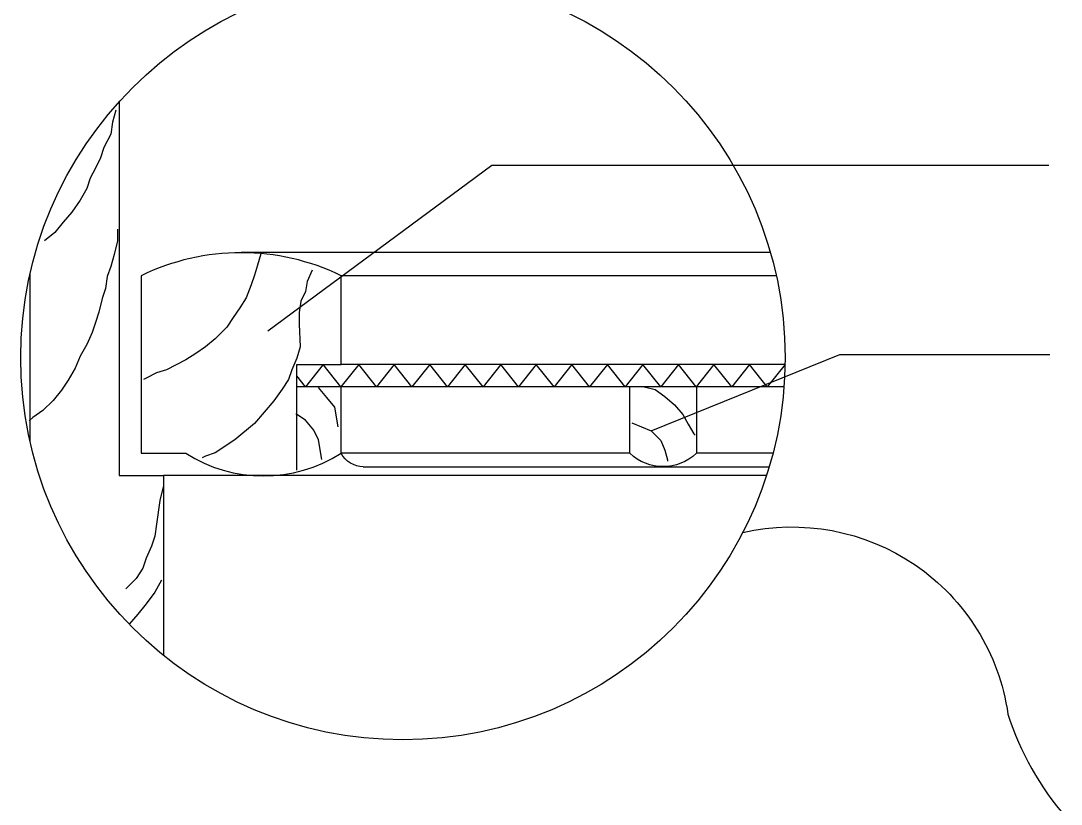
# Model space of a CAD drawing. Header units: metres. Extents: x 196 to 5438, y 102 to 7180.
# Drawn here: x 284 to 986, y 1846 to 2376 of the extents above; entities that cross this region are included whole.
import ezdxf

# ---------------------------------------------------------------- set-up
doc = ezdxf.new("R2010")
doc.units = ezdxf.units.M
for name, color, linetype in [('2', 2, 'Continuous'), ('3', 3, 'Continuous'), ('4', 4, 'Continuous'), ('7', 7, 'Continuous'), ('BH', 3, 'Continuous'), ('DIM', 3, 'Continuous')]:
    doc.layers.add(name, color=color, linetype=linetype)
doc.dimstyles.get("Standard").update_dxf_attribs({"dimtxt": 2.5, "dimasz": 2.5, "dimexe": 1.25, "dimexo": 0.625, "dimtad": 1, "dimcen": 2.5, "dimazin": 3, "dimtfac": 1, "dimtmove": 0, "dimatfit": 3})

# ---------------------------------------------------------------- blocks, each defined once
blk = doc.blocks.new('BH2')
at = {"layer": 'BH'}
blk.add_lwpolyline([(0, 32), (5, 28), (0, 24), (5, 20), (0, 16), (5, 12), (0, 8), (5, 4), (0, 0)], dxfattribs=at)

msp = doc.modelspace()

# ---------------------------------------------------------------- linework, layer by layer
at = {"layer": '2'}
msp.add_line((289.91, 2091.2), (289.91, 2205), dxfattribs=at)
at = {"layer": '3'}
for p, q in [((799.77, 2143.47), (499.91, 2143.47)), ((799.06, 2128.47), (499.91, 2128.47)), ((694.91, 2083.47), (499.91, 2083.47)), ((791.59, 2083.47), (739.91, 2083.47))]:
    msp.add_line(p, q, dxfattribs=at)
at = {"layer": '4'}
msp.add_line((793.8, 2203.47), (499.91, 2203.47), dxfattribs=at)
msp.add_lwpolyline([(349.91, 2320.87), (349.91, 2068.47), (379.91, 2068.47), (379.91, 1946.96)], dxfattribs=at)
for points in [[(469.91, 2072.05), (469.91, 2143.47), (499.91, 2143.47), (499.91, 2203.47, 0.23), (364.91, 2203.47), (364.91, 2083.47), (394.91, 2083.47, 0.29), (499.91, 2083.47), (499.91, 2128.47), (469.91, 2128.47)], [(739.91, 2128.47), (739.91, 2083.47, -0.4), (694.91, 2083.47), (694.91, 2128.47)]]:
    msp.add_lwpolyline(points, format="xyb", dxfattribs=at)
at = {"layer": '7'}
for p, q in [((789.86, 2219.07), (432.41, 2219.07)), ((787.22, 2068.47), (379.91, 2068.47))]:
    msp.add_line(p, q, dxfattribs=at)
msp.add_lwpolyline([(514.91, 2074.45, -0.28), (499.91, 2083.47), (499.91, 2128.47)], format="xyb", dxfattribs=at)
msp.add_lwpolyline([(514.91, 2074.45), (789.08, 2074.45)], dxfattribs=at)
at = {"layer": 'BH'}
for p, q in [((347.68, 2315.17), (345.39, 2307.15)), ((345.39, 2307.15), (344.25, 2299.13)), ((344.25, 2299.13), (339.67, 2289.96)), ((339.67, 2289.96), (337.38, 2283.08)), ((337.38, 2283.08), (333.94, 2276.21)), ((333.94, 2276.21), (330.51, 2269.33)), ((330.51, 2269.33), (328.22, 2262.46)), ((328.22, 2262.46), (323.64, 2254.44)), ((323.64, 2254.44), (317.92, 2246.42)), ((317.92, 2246.42), (312.19, 2239.54)), ((312.19, 2239.54), (306.47, 2232.67)), ((348.83, 2234.96), (348.83, 2226.94)), ((306.47, 2232.67), (299.6, 2226.94)), ((348.83, 2226.94), (346.54, 2217.77)), ((346.54, 2217.77), (344.25, 2209.75)), ((445.74, 2218.23), (443.54, 2210.51)), ((344.25, 2209.75), (341.96, 2202.88)), ((443.54, 2210.51), (441.34, 2203.9)), ((480.32, 2207.2), (477.01, 2199.49)), ((341.96, 2202.88), (340.81, 2194.86)), ((441.34, 2203.9), (439.14, 2197.28)), ((340.81, 2194.86), (338.52, 2187.98)), ((439.14, 2197.28), (435.83, 2188.46)), ((475.91, 2192.87), (472.61, 2186.26)), ((477.01, 2199.49), (475.91, 2192.87)), ((338.52, 2187.98), (336.23, 2178.81)), ((435.83, 2188.46), (431.42, 2181.85)), ((472.61, 2186.26), (471.66, 2178.54)), ((336.23, 2178.81), (333.94, 2171.94)), ((431.42, 2181.85), (427.02, 2175.23)), ((471.66, 2178.54), (471.57, 2170.82)), ((333.94, 2171.94), (331.65, 2165.06)), ((427.02, 2175.23), (422.61, 2168.62)), ((331.65, 2165.06), (328.22, 2157.04)), ((422.61, 2168.62), (414.9, 2160.9)), ((471.57, 2170.82), (472.18, 2155.39)), ((414.9, 2160.9), (408.29, 2155.39)), ((328.22, 2157.04), (323.64, 2149.02)), ((401.68, 2150.98), (395.07, 2146.57)), ((408.29, 2155.39), (401.68, 2150.98)), ((472.18, 2155.39), (469.98, 2147.67)), ((323.64, 2149.02), (320.21, 2141)), ((395.07, 2146.57), (388.46, 2143.26)), ((469.98, 2147.67), (466.68, 2139.96)), ((320.21, 2141), (315.63, 2132.98)), ((375.24, 2137.75), (368.63, 2134.44)), ((381.85, 2139.96), (375.24, 2137.75)), ((388.46, 2143.26), (381.85, 2139.96)), ((466.68, 2139.96), (464.47, 2133.34)), ((315.63, 2132.98), (311.05, 2126.11)), ((368.63, 2134.44), (366.43, 2133.34)), ((464.47, 2133.34), (460.07, 2126.73)), ((311.05, 2126.11), (305.32, 2119.23)), ((460.07, 2126.73), (454.56, 2119.01)), ((490.23, 2121.22), (484.72, 2127.83)), ((704.62, 2128.34), (712.06, 2126.48)), ((712.06, 2126.48), (718.57, 2121.83)), ((305.32, 2119.23), (298.45, 2112.36)), ((454.56, 2119.01), (447.95, 2111.29)), ((495.74, 2114.6), (490.23, 2121.22)), ((718.57, 2121.83), (725.08, 2116.26)), ((725.08, 2116.26), (730.65, 2109.75)), ((298.45, 2112.36), (291.58, 2107.77)), ((447.95, 2111.29), (441.34, 2103.58)), ((475.91, 2105.78), (469.3, 2110.19)), ((497.94, 2101.37), (495.74, 2114.6)), ((730.65, 2109.75), (734.37, 2103.25)), ((291.58, 2107.77), (289.29, 2105.48)), ((441.34, 2103.58), (428.12, 2092.55)), ((481.42, 2099.17), (475.91, 2105.78)), ((696.25, 2104.18), (702.76, 2101.39)), ((702.76, 2101.39), (709.27, 2098.61)), ((734.37, 2103.25), (738.09, 2096.75)), ((484.72, 2092.55), (481.42, 2099.17)), ((709.27, 2098.61), (715.78, 2092.1)), ((738.09, 2096.75), (739.02, 2095.82)), ((428.12, 2092.55), (414.9, 2083.73)), ((486.93, 2079.32), (484.72, 2092.55)), ((715.78, 2092.1), (718.57, 2085.6)), ((408.29, 2081.53), (406.09, 2080.43)), ((414.9, 2083.73), (408.29, 2081.53)), ((718.57, 2085.6), (720.43, 2079.1)), ((720.43, 2079.1), (720.43, 2078.17)), ((379.74, 2060.79), (377.45, 2051.63)), ((377.45, 2051.63), (375.16, 2035.59)), ((375.16, 2035.59), (374.02, 2027.57)), ((374.02, 2027.57), (371.73, 2020.69)), ((371.73, 2020.69), (368.29, 2012.67)), ((368.29, 2012.67), (366, 2005.79)), ((366, 2005.79), (361.42, 1998.92)), ((361.42, 1998.92), (354.55, 1992.04)), ((378.6, 1997.77), (374.02, 1989.75)), ((374.02, 1989.75), (368.29, 1981.73)), ((362.57, 1974.86), (356.84, 1967.98)), ((368.29, 1981.73), (362.57, 1974.86))]:
    msp.add_line(p, q, dxfattribs=at)
msp.add_lwpolyline([(511.77, 2143.47), (499.77, 2128.47), (487.77, 2143.47), (475.77, 2128.47), (469.91, 2135.79)], dxfattribs=at)
at = {"layer": 'DIM'}
msp.add_lwpolyline([(771.15, 2029.9, -0.44), (950.31, 1907.38, 0.42), (1208.71, 1778.27, -0.59)], format="xyb", dxfattribs=at)
msp.add_circle((541.68, 2148.1), 258.13, dxfattribs=at)

# ---------------------------------------------------------------- block references
at = {"layer": '3', "xscale": 3, "yscale": 3, "zscale": 3, "rotation": 270}
for p in [(511.77, 2143.47), (607.77, 2143.47), (703.77, 2143.47)]:
    msp.add_blockref('BH2', p, dxfattribs=at)

# ---------------------------------------------------------------- leaders
at = {"layer": 'DIM'}
for points in [[(450.39, 2166.28), (601.68, 2278.21), (977.86, 2278.21)], [(709.27, 2098.61), (836.87, 2150.26), (978.71, 2150.26)]]:
    msp.add_leader(points, dimstyle='Standard', dxfattribs=at)

doc.saveas('drawing.dxf')
